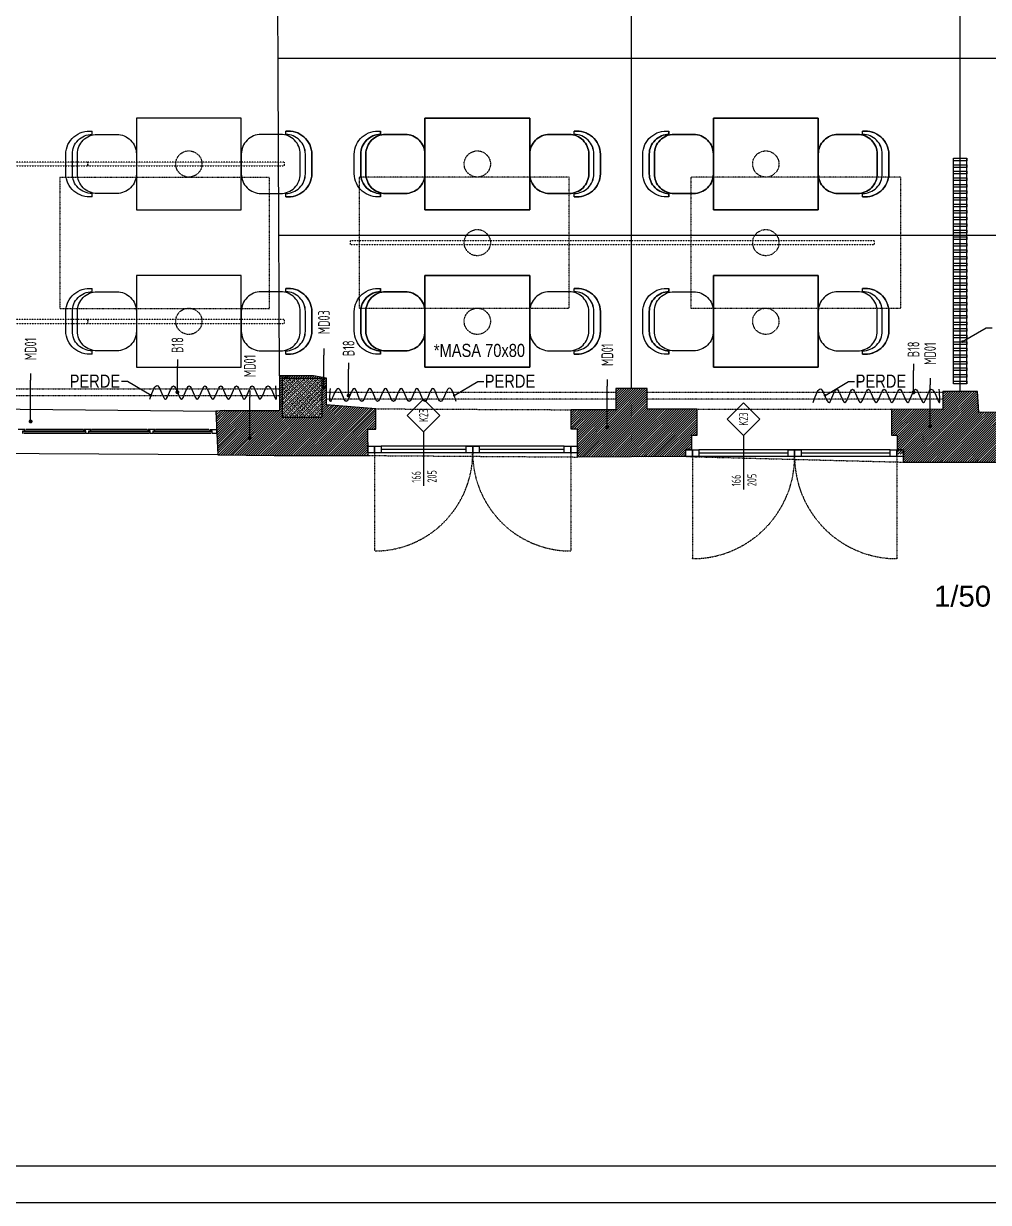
# Model space of a CAD drawing. Header units: millimetres. Extents: x 1322 to 4174, y 1889 to 3847.
# Drawn here: x 2381 to 3117, y 1889 to 2788 of the extents above; entities that cross this region are included whole.
import ezdxf
from ezdxf.enums import TextEntityAlignment as Align

# ---------------------------------------------------------------- set-up
doc = ezdxf.new("R2010")
doc.units = ezdxf.units.MM
doc.linetypes.add('DOT2', pattern=[0.125, 0, -0.125])
doc.linetypes.add('HIDDEN2', pattern=[0.1875, 0.125, -0.0625])
for name, color, linetype in [('elev3', 8, 'Continuous'), ('elev_floor', 197, 'Continuous'), ('frame', 43, 'Continuous'), ('furn', 146, 'Continuous'), ('glass', 1, 'Continuous'), ('hatch', 137, 'Continuous'), ('hatch_conc', 223, 'Continuous'), ('hatch_floor', 197, 'Continuous'), ('layout', 11, 'Continuous'), ('luminaire', 41, 'Continuous'), ('mat_metal', 122, 'Continuous'), ('str_conc', 6, 'Continuous'), ('symbol_no', 12, 'Continuous'), ('text_material', 12, 'Continuous'), ('trace-up', 7, 'DOT2'), ('trace_down', 8, 'HIDDEN2'), ('trace_up', 7, 'DOT2'), ('wall', 4, 'Continuous')]:
    doc.layers.add(name, color=color, linetype=linetype)
doc.styles.add('antet', font='arial.ttf')
doc.styles.add('dim', font='simplex.shx', dxfattribs={"width": 0.7})
doc.styles.add('text2', font='arial.ttf', dxfattribs={"width": 0.8})
doc.styles.add('text3', font='geniso.shx', dxfattribs={"width": 0.7})
doc.dimstyles.new('1_100', dxfattribs={"dimtxt": 18, "dimasz": 6, "dimexe": 6, "dimexo": 0, "dimgap": 2, "dimtad": 0, "dimdec": 1, "dimrnd": 0.5, "dimzin": 11, "dimtxsty": 'dim', "dimblk": 'DOT', "dimcen": 3, "dimdle": 1.25, "dimclrt": 2, "dimadec": 0, "dimazin": 0, "dimtfac": 1.25, "dimtdec": 1, "dimtix": 1, "dimtofl": 0, "dimtmove": 1, "dimatfit": 3, "dimldrblk": 'DOT', "dimfxl": 20, "dimfxlon": 1, "dimtolj": 1, "dimtzin": 0, "dimarcsym": 0})
pattern_1 = [(44.99999999, (-1000534.4589, -169022.946), (-0.8980256119, 0.8980256123), [])]

# ---------------------------------------------------------------- blocks, each defined once
blk = doc.blocks.new('bartabure')
at = {"layer": 'furn'}
for p, q in [((-25, 33.87), (-22.5, 33.87)), ((22.5, 33.87), (25, 33.87))]:
    blk.add_line(p, q, dxfattribs=at)
for points in [[(-25, 33.87, -0.440849), (-7.5, 53.87), (7.5, 53.87, -0.440849), (25, 33.87)], [(-22.5, 33.87, -0.414214), (-7.5, 48.87), (7.5, 48.87, -0.414214), (22.5, 33.87)]]:
    blk.add_lwpolyline(points, format="xyb", dxfattribs=at)
blk.add_lwpolyline([(-7.5, 45), (7.5, 45, -0.414214), (22.5, 30), (22.5, 15, -0.414214), (7.5, 0), (-7.5, 0, -0.414214), (-22.5, 15), (-22.5, 30, -0.414214)], format="xyb", close=True, dxfattribs=at)
blk = doc.blocks.new('MASA')
at = {"layer": 'furn', "ltscale": 0.5}
blk.add_lwpolyline([(1002282.84, 171568.8), (1002362.84, 171568.8), (1002362.84, 171638.8), (1002282.84, 171638.8)], close=True, dxfattribs=at)
at = {"layer": 'furn', "rotation": 90}
blk.add_blockref('bartabure', (1002282.84, 171603.8), dxfattribs=at)
at = {"layer": 'furn', "xscale": -1, "rotation": 270}
blk.add_blockref('bartabure', (1002362.84, 171603.8), dxfattribs=at)
blk = doc.blocks.new('*U5')
blk.add_line((0, 0), (-82.5, 0))
blk.add_lwpolyline([(0, 0), (25, 25), (50, 0), (25, -25)], close=True)
at = {"color": 7, "style": 'text3', "width": 0.7}
for tag, p in [('100', (-77.5, 0)), ('220', (-77.5, -24))]:
    blk.add_attdef(tag, text='', height=14, dxfattribs=at).set_placement(p, align=Align.BOTTOM_LEFT)
blk.add_attdef('K00', text='', height=14, dxfattribs=at).set_placement((25, 0), align=Align.MIDDLE_CENTER)
blk = doc.blocks.new('_Dot')
at = {"color": 0, "linetype": 'ByBlock', "lineweight": -2}
blk.add_line((-0.5, 0), (-1, 0), dxfattribs=at)
at = {"color": 0, "linetype": 'ByBlock', "const_width": 0.5}
blk.add_lwpolyline([(-0.25, 0, 1), (0.25, 0, 1)], format="xyb", close=True, dxfattribs=at)
blk = doc.blocks.new('*U37')
at = {"color": 9}
blk.add_line((44, -12.5), (54, -12.5), dxfattribs=at)
at = {"style": 'text3', "width": 0.7}
blk.add_attdef('D01', text='', height=18, dxfattribs=at).set_placement((22, -12.5), align=Align.MIDDLE)
at = {"color": 9}
blk.add_leader([(103.2, -12.5), (59, -12.5), (54, -12.5)], dimstyle='1_100', override={"dimgap": 2, "dimtad": 0, "dimldrblk": 'Dot'}, dxfattribs=at)
blk = doc.blocks.new('*U24')
at = {"color": 9}
blk.add_line((44, -12.5), (54, -12.5), dxfattribs=at)
at = {"style": 'text3', "width": 0.7}
blk.add_attdef('D01', text='', height=18, dxfattribs=at).set_placement((22, -12.5), align=Align.MIDDLE)
at = {"color": 9}
blk.add_leader([(116.9, -12.5), (59, -12.5), (54, -12.5)], dimstyle='1_100', override={"dimgap": 2, "dimtad": 0, "dimldrblk": 'Dot'}, dxfattribs=at)
blk = doc.blocks.new('*U33')
at = {"color": 9}
blk.add_line((0, -12.5), (-10, -12.5), dxfattribs=at)
at = {"style": 'text3', "width": 0.7}
blk.add_attdef('D01', text='', height=18, dxfattribs=at).set_placement((22, -12.5), align=Align.MIDDLE)
at = {"color": 9}
blk.add_leader([(-50, -12.5), (-15, -12.5), (-10, -12.5)], dimstyle='1_100', override={"dimgap": 2, "dimtad": 0, "dimldrblk": 'Dot'}, dxfattribs=at)
blk = doc.blocks.new('*U34')
at = {"color": 9}
blk.add_line((0, -12.5), (-10, -12.5), dxfattribs=at)
at = {"style": 'text3', "width": 0.7}
blk.add_attdef('D01', text='', height=18, dxfattribs=at).set_placement((22, -12.5), align=Align.MIDDLE)
at = {"color": 9}
blk.add_leader([(-43.5, -12.5), (-15, -12.5), (-10, -12.5)], dimstyle='1_100', override={"dimgap": 2, "dimtad": 0, "dimldrblk": 'Dot'}, dxfattribs=at)

msp = doc.modelspace()

# ---------------------------------------------------------------- hatches: boundary and pattern name
at = {"layer": 'hatch'}
h = msp.add_hatch(dxfattribs=at)
h.set_pattern_fill('ANSI31', color=256, scale=0.4, style=0)
h.set_pattern_definition(pattern_1)
h.paths.add_polyline_path([(2576.49, 2519.37), (2576.44, 2509.04), (2576.44, 2492.95), (2576.44, 2458.47), (2612.33, 2458.48), (2612.33, 2497.05), (2612.33, 2517.38), (2602.37, 2519.37)])
h.paths.add_polyline_path([(2578.78, 2487.52), (2578.78, 2517.52), (2608.78, 2517.52), (2608.78, 2487.52)], flags=16)
h = msp.add_hatch(dxfattribs=at)
h.set_pattern_fill('ANSI31', color=256, scale=0.4, style=0)
h.set_pattern_definition(pattern_1)
h.paths.add_polyline_path([(2856.89, 2457.59), (2856.89, 2493.81), (2856.89, 2509.58), (2832.85, 2509.58), (2832.85, 2493.39), (2832.85, 2457.48)])
h.paths.add_polyline_path([(3109.77, 2453.44), (3109.77, 2491.51), (3108.66, 2507.27), (3082.37, 2507.27), (3082.37, 2493.63), (3082.37, 2453.44)])
h = msp.add_hatch(dxfattribs=at)
h.set_pattern_fill('ANSI31', color=256, scale=0.4, style=0)
h.set_pattern_definition(pattern_1)
h.paths.add_polyline_path([(2576.44, 2492.95), (2534.05, 2492.95), (2527.81, 2492.34), (2529.25, 2459.05), (2572.26, 2458.47), (2576.44, 2458.47)])
h = msp.add_hatch(dxfattribs=at)
h.set_pattern_fill('ANSI31', color=256, scale=0.4, style=0)
h.set_pattern_definition(pattern_1)
h.paths.add_polyline_path([(2649.94, 2494.07), (2612.33, 2497.05), (2612.33, 2458.48), (2643.88, 2458.48), (2643.77, 2478.53), (2649.94, 2478.53)])
h = msp.add_hatch(dxfattribs=at)
h.set_pattern_fill('ANSI31', color=256, scale=0.4, style=0)
h.set_pattern_definition(pattern_1)
h.paths.add_polyline_path([(2832.85, 2493.39), (2798.81, 2493.39), (2798.81, 2478.53), (2803.56, 2478.53), (2803.56, 2457.34), (2832.85, 2457.48)])
h = msp.add_hatch(dxfattribs=at)
h.set_pattern_fill('ANSI31', color=256, scale=0.4, style=0)
h.set_pattern_definition(pattern_1)
h.paths.add_polyline_path([(2894.98, 2493.81), (2856.89, 2493.81), (2856.89, 2457.59), (2886.27, 2457.72), (2886.27, 2463.21), (2890.77, 2463.21), (2890.87, 2473.89), (2894.98, 2473.89)])
h = msp.add_hatch(dxfattribs=at)
h.set_pattern_fill('ANSI31', color=256, scale=0.4, style=0)
h.set_pattern_definition(pattern_1)
h.paths.add_polyline_path([(3082.37, 2493.63), (3043.15, 2493.78), (3043.15, 2473.89), (3047.71, 2473.89), (3047.71, 2459.61), (3052.21, 2459.61), (3052.21, 2456.95), (3052.21, 2453.44), (3082.37, 2453.44)])
h = msp.add_hatch(dxfattribs=at)
h.set_pattern_fill('ANSI31', color=256, scale=0.4, style=0)
h.set_pattern_definition(pattern_1)
h.paths.add_polyline_path([(3141.75, 2490.93), (3109.77, 2491.51), (3109.77, 2453.44), (3132.5, 2453.44), (3132.5, 2462.05), (3141.34, 2462.05)])
at = {"layer": 'hatch_conc'}
h = msp.add_hatch(dxfattribs=at)
h.set_pattern_fill('ANSI33', color=256, scale=0.4, style=0)
h.set_pattern_definition([(45, (-1000534.459, -169022.946), (-1.796051224, 1.7960512246), []), (45, (-1000532.6628, -169022.946), (-1.796051224, 1.7960512246), [1.27, -0.635])])
h.paths.add_polyline_path([(2608.78, 2517.52), (2608.78, 2487.52), (2578.78, 2487.52), (2578.78, 2517.52)], flags=17)

# ---------------------------------------------------------------- linework, layer by layer
for points in [[(1403.94, 1888.84), (4173.94, 1888.84), (4173.94, 3847.42), (1403.94, 3847.42)], [(1459.9, 1916.81), (4145.96, 1916.81), (4145.96, 3819.44), (1459.9, 3819.44)]]:
    msp.add_lwpolyline(points, close=True)
at = {"layer": 'elev3', "ltscale": 0.5}
for p, q in [((2793.56, 2465.54), (2653.82, 2465.54)), ((2793.56, 2460.54), (2653.82, 2460.54)), ((3042.21, 2462.79), (2896.27, 2462.79)), ((3042.21, 2457.79), (2896.27, 2457.79))]:
    msp.add_line(p, q, dxfattribs=at)
for points in [[(3090.51, 2513.27), (3090.51, 2685.27)], [(3100.51, 2513.27), (3100.51, 2685.27)]]:
    msp.add_lwpolyline(points, dxfattribs=at)
at = {"layer": 'elev3', "ltscale": 0.5, "extrusion": (0, 0, -1)}
for points in [[(-2204.26, 2495.65), (-2527.81, 2492.34)], [(-2529.25, 2459.05), (-1847.58, 2462.84)], [(-2529.25, 2459.05), (-1847.58, 2462.84)]]:
    msp.add_lwpolyline(points, dxfattribs=at)
at = {"layer": 'elev3', "extrusion": (0, 0, -1)}
for points in [[(-2428.11, 2475.21), (-2381.28, 2475.21)], [(-2426.57, 2478.21), (-2383.04, 2478.21)], [(-2477.09, 2475.21), (-2431.43, 2475.21)], [(-2475.55, 2478.21), (-2432.91, 2478.21)], [(-2524.08, 2475.21), (-2480.41, 2475.21)], [(-2522.54, 2478.21), (-2481.89, 2478.21)]]:
    msp.add_lwpolyline(points, dxfattribs=at)
at = {"layer": 'elev_floor'}
for points in [[(2844.87, 2509.58), (2844.87, 2875.1)], [(3095.51, 2507.27), (3095.51, 2872.78)], [(2576.49, 2519.37), (2574.91, 2865.16)], [(2575.38, 2761.54), (3342.42, 2761.54)], [(2576, 2626.54), (3342.42, 2626.54)]]:
    msp.add_lwpolyline(points, dxfattribs=at)
at = {"layer": 'frame', "extrusion": (-2.09896e-05, 6.45278e-08, 1)}
for p, q in [((2643.83, 2460.54), (2643.83, 2465.54)), ((2643.83, 2465.54), (2648.83, 2465.54)), ((2648.83, 2465.54), (2648.83, 2460.54)), ((2648.83, 2460.54), (2648.83, 2465.54)), ((2648.83, 2465.54), (2653.83, 2465.54)), ((2653.83, 2465.54), (2653.83, 2460.54)), ((2718.7, 2460.54), (2718.7, 2465.54)), ((2718.7, 2465.54), (2723.7, 2465.54)), ((2723.7, 2465.54), (2723.7, 2460.54)), ((2723.7, 2460.54), (2723.7, 2465.54)), ((2723.7, 2465.54), (2728.7, 2465.54)), ((2728.7, 2465.54), (2728.7, 2460.54)), ((2793.57, 2460.54), (2793.57, 2465.54)), ((2793.57, 2465.54), (2798.57, 2465.54)), ((2798.57, 2465.54), (2798.57, 2460.54)), ((2798.57, 2460.54), (2798.57, 2465.54)), ((2798.57, 2465.54), (2803.57, 2465.54)), ((2803.57, 2465.54), (2803.57, 2460.54)), ((2648.83, 2460.54), (2643.83, 2460.54)), ((2653.83, 2460.54), (2648.83, 2460.54)), ((2723.7, 2460.54), (2718.7, 2460.54)), ((2728.7, 2460.54), (2723.7, 2460.54)), ((2798.57, 2460.54), (2793.57, 2460.54)), ((2803.57, 2460.54), (2798.57, 2460.54)), ((2886.27, 2457.79), (2886.27, 2462.79)), ((2886.27, 2462.79), (2891.27, 2462.79)), ((2891.27, 2457.79), (2886.27, 2457.79)), ((2891.27, 2462.79), (2891.27, 2457.79)), ((2891.27, 2457.79), (2891.27, 2462.79)), ((2891.27, 2462.79), (2896.27, 2462.79)), ((2896.27, 2457.79), (2891.27, 2457.79)), ((2896.27, 2462.79), (2896.27, 2457.79)), ((2964.24, 2457.79), (2964.24, 2462.79)), ((2964.24, 2462.79), (2969.24, 2462.79)), ((2969.24, 2457.79), (2964.24, 2457.79)), ((2969.24, 2462.79), (2969.24, 2457.79)), ((2969.24, 2457.79), (2969.24, 2462.79)), ((2969.24, 2462.79), (2974.24, 2462.79)), ((2974.24, 2457.79), (2969.24, 2457.79)), ((2974.24, 2462.79), (2974.24, 2457.79)), ((3042.22, 2457.79), (3042.22, 2462.79)), ((3042.22, 2462.79), (3047.22, 2462.79)), ((3047.22, 2457.79), (3042.22, 2457.79)), ((3047.22, 2462.79), (3047.22, 2457.79)), ((3047.22, 2457.79), (3047.22, 2462.79)), ((3047.22, 2462.79), (3052.22, 2462.79)), ((3052.22, 2457.79), (3047.22, 2457.79)), ((3052.22, 2462.79), (3052.22, 2457.79))]:
    msp.add_line(p, q, dxfattribs=at)
at = {"layer": 'furn', "ltscale": 0.5}
for points in [[(2477.54, 2501.54), (2483.54, 2511.54), (2489.54, 2501.54), (2495.54, 2511.54), (2501.54, 2501.54), (2507.54, 2511.54), (2513.54, 2501.54), (2519.54, 2511.54), (2525.54, 2501.54), (2531.54, 2511.54), (2537.54, 2501.54), (2543.54, 2511.54), (2549.54, 2501.54), (2555.54, 2511.54), (2561.54, 2501.54), (2567.54, 2511.54), (2573.54, 2501.54), (2573.54, 2511.54)], [(2711.22, 2499.71), (2705.22, 2509.71), (2699.22, 2499.71), (2693.22, 2509.71), (2687.22, 2499.71), (2681.22, 2509.71), (2675.22, 2499.71), (2669.22, 2509.71), (2663.22, 2499.71), (2657.22, 2509.71), (2651.22, 2499.71), (2645.22, 2509.71), (2639.22, 2499.71), (2633.22, 2509.71), (2627.22, 2499.71), (2621.22, 2509.71), (2615.22, 2499.71), (2615.22, 2509.71)], [(2983.47, 2498.99), (2989.47, 2508.99), (2995.47, 2498.99), (3001.47, 2508.99), (3007.47, 2498.99), (3013.47, 2508.99), (3019.47, 2498.99), (3025.47, 2508.99), (3031.47, 2498.99), (3037.47, 2508.99), (3043.47, 2498.99), (3049.47, 2508.99), (3055.47, 2498.99), (3061.47, 2508.99), (3067.47, 2498.99), (3073.47, 2508.99), (3079.47, 2498.99), (3079.47, 2508.99)]]:
    msp.add_spline(points, degree=3, dxfattribs=at)
at = {"layer": 'glass', "ltscale": 0.5}
for p, q in [((2718.69, 2463.04), (2653.82, 2463.04)), ((2793.56, 2463.04), (2728.69, 2463.04)), ((2964.24, 2460.29), (2896.27, 2460.29)), ((3042.21, 2460.29), (2974.24, 2460.29))]:
    msp.add_line(p, q, dxfattribs=at)
at = {"layer": 'glass', "extrusion": (0, 0, -1)}
for points in [[(-2380.73, 2476.71), (-2428.67, 2476.71)], [(-2382.16, 2477.21), (-2427.26, 2477.21)], [(-2430.97, 2476.71), (-2477.65, 2476.71)], [(-2432.39, 2477.21), (-2476.24, 2477.21)], [(-2479.95, 2476.71), (-2524.98, 2476.71)], [(-2481.37, 2477.21), (-2523.45, 2477.21)]]:
    msp.add_lwpolyline(points, dxfattribs=at)
at = {"layer": 'hatch_floor', "linetype": 'ByBlock'}
for points in [[(2687.25, 2715.85), (2767.25, 2715.85), (2767.25, 2645.85), (2687.25, 2645.85)], [(2987.25, 2715.85), (2987.25, 2645.85), (2907.25, 2645.85), (2907.25, 2715.85)], [(2687.25, 2595.85), (2767.25, 2595.85), (2767.25, 2525.85), (2687.25, 2525.85)], [(2907.25, 2525.85), (2907.25, 2595.85), (2987.25, 2595.85), (2987.25, 2525.85)]]:
    msp.add_lwpolyline(points, close=True, dxfattribs=at)
for points in [[(2596.11, 2673.35), (2596.11, 2688.35, 0.414214), (2581.11, 2703.35), (2581.11, 2705.85, -0.440849), (2601.11, 2688.35), (2601.11, 2673.35, -0.440849), (2581.11, 2655.85), (2581.11, 2658.35, 0.414214)], [(2633.38, 2673.35), (2633.38, 2688.35, -0.440849), (2653.38, 2705.85), (2653.38, 2703.35, 0.414214), (2638.38, 2688.35), (2638.38, 2673.35, 0.414214), (2653.38, 2658.35), (2653.38, 2655.85, -0.440849)], [(2672.25, 2658.35, 0.414214), (2687.25, 2673.35), (2687.25, 2688.35, 0.414214), (2672.25, 2703.35), (2657.25, 2703.35, 0.414214), (2642.25, 2688.35), (2642.25, 2673.35, 0.414214), (2657.25, 2658.35)], [(2767.25, 2673.35), (2767.25, 2688.35, -0.414214), (2782.25, 2703.35), (2797.25, 2703.35, -0.414214), (2812.25, 2688.35), (2812.25, 2673.35, -0.414214), (2797.25, 2658.35), (2782.25, 2658.35, -0.414214)], [(2816.11, 2673.35), (2816.11, 2688.35, 0.414214), (2801.11, 2703.35), (2801.11, 2705.85, -0.440849), (2821.11, 2688.35), (2821.11, 2673.35, -0.440849), (2801.11, 2655.85), (2801.11, 2658.35, 0.414214)], [(2873.38, 2705.85), (2873.38, 2703.35, 0.414214), (2858.38, 2688.35), (2858.38, 2673.35, 0.414214), (2873.38, 2658.35), (2873.38, 2655.85, -0.440849), (2853.38, 2673.35), (2853.38, 2688.35, -0.440849)], [(2907.25, 2688.35, 0.414214), (2892.25, 2703.35), (2877.25, 2703.35, 0.414214), (2862.25, 2688.35), (2862.25, 2673.35, 0.414214), (2877.25, 2658.35), (2892.25, 2658.35, 0.414214), (2907.25, 2673.35)], [(3017.25, 2658.35), (3002.25, 2658.35, -0.414214), (2987.25, 2673.35), (2987.25, 2688.35, -0.414214), (3002.25, 2703.35), (3017.25, 2703.35, -0.414214), (3032.25, 2688.35), (3032.25, 2673.35, -0.414214)], [(3021.11, 2703.35), (3021.11, 2705.85, -0.440849), (3041.11, 2688.35), (3041.11, 2673.35, -0.440849), (3021.11, 2655.85), (3021.11, 2658.35, 0.414214), (3036.11, 2673.35), (3036.11, 2688.35, 0.414214)], [(2581.11, 2535.85), (2581.11, 2538.35, 0.414214), (2596.11, 2553.35), (2596.11, 2568.35, 0.414214), (2581.11, 2583.35), (2581.11, 2585.85, -0.440849), (2601.11, 2568.35), (2601.11, 2553.35, -0.440849)], [(2633.38, 2553.35), (2633.38, 2568.35, -0.440849), (2653.38, 2585.85), (2653.38, 2583.35, 0.414214), (2638.38, 2568.35), (2638.38, 2553.35, 0.414214), (2653.38, 2538.35), (2653.38, 2535.85, -0.440849)], [(2672.25, 2538.35, 0.414214), (2687.25, 2553.35), (2687.25, 2568.35, 0.414214), (2672.25, 2583.35), (2657.25, 2583.35, 0.414214), (2642.25, 2568.35), (2642.25, 2553.35, 0.414214), (2657.25, 2538.35)], [(2797.25, 2538.35, 0.414214), (2812.25, 2553.35), (2812.25, 2568.35, 0.414214), (2797.25, 2583.35), (2782.25, 2583.35, 0.414214), (2767.25, 2568.35), (2767.25, 2553.35, 0.414214), (2782.25, 2538.35)], [(2816.11, 2553.35), (2816.11, 2568.35, 0.414214), (2801.11, 2583.35), (2801.11, 2585.85, -0.440849), (2821.11, 2568.35), (2821.11, 2553.35, -0.440849), (2801.11, 2535.85), (2801.11, 2538.35, 0.414214)], [(2873.38, 2585.85), (2873.38, 2583.35, 0.414214), (2858.38, 2568.35), (2858.38, 2553.35, 0.414214), (2873.38, 2538.35), (2873.38, 2535.85, -0.440849), (2853.38, 2553.35), (2853.38, 2568.35, -0.440849)], [(2892.25, 2538.35), (2877.25, 2538.35, -0.414214), (2862.25, 2553.35), (2862.25, 2568.35, -0.414214), (2877.25, 2583.35), (2892.25, 2583.35, -0.414214), (2907.25, 2568.35), (2907.25, 2553.35, -0.414214)], [(2987.25, 2553.35, 0.414214), (3002.25, 2538.35), (3017.25, 2538.35, 0.414214), (3032.25, 2553.35), (3032.25, 2568.35, 0.414214), (3017.25, 2583.35), (3002.25, 2583.35, 0.414214), (2987.25, 2568.35)], [(3021.11, 2535.85), (3021.11, 2538.35, 0.414214), (3036.11, 2553.35), (3036.11, 2568.35, 0.414214), (3021.11, 2583.35), (3021.11, 2585.85, -0.440849), (3041.11, 2568.35), (3041.11, 2553.35, -0.440849)]]:
    msp.add_lwpolyline(points, format="xyb", close=True, dxfattribs=at)
at = {"layer": 'luminaire', "linetype": 'DOT2'}
for points in [[(2130.24, 2679.35), (2430.24, 2679.35), (2430.24, 2682.35), (2130.24, 2682.35)], [(2430.24, 2679.35), (2580.24, 2679.35), (2580.24, 2682.35), (2430.24, 2682.35)], [(2630.24, 2619.35), (3030.24, 2619.35), (3030.24, 2622.35), (2630.24, 2622.35)], [(2130.24, 2559.27), (2430.24, 2559.27), (2430.24, 2562.27), (2130.24, 2562.27)], [(2430.24, 2559.27), (2580.24, 2559.27), (2580.24, 2562.27), (2430.24, 2562.27)]]:
    msp.add_lwpolyline(points, close=True, dxfattribs=at)
at = {"layer": 'luminaire', "linetype": 'DOT2', "ltscale": 0.5}
for centre in [(2507.25, 2680.85), (2727.25, 2620.85), (2947.25, 2620.85), (2507.25, 2560.85)]:
    msp.add_circle(centre, 10, dxfattribs=at)
at = {"layer": 'mat_metal', "ltscale": 0.5}
for points in [[(3100.51, 2683.27), (3090.51, 2683.27), (3090.51, 2685.27), (3100.51, 2685.27)], [(3100.51, 2678.27), (3090.51, 2678.27), (3090.51, 2680.27), (3100.51, 2680.27)], [(3100.51, 2673.27), (3090.51, 2673.27), (3090.51, 2675.27), (3100.51, 2675.27)], [(3100.51, 2668.27), (3090.51, 2668.27), (3090.51, 2670.27), (3100.51, 2670.27)], [(3100.51, 2663.27), (3090.51, 2663.27), (3090.51, 2665.27), (3100.51, 2665.27)], [(3100.51, 2658.27), (3090.51, 2658.27), (3090.51, 2660.27), (3100.51, 2660.27)], [(3100.51, 2653.27), (3090.51, 2653.27), (3090.51, 2655.27), (3100.51, 2655.27)], [(3100.51, 2648.27), (3090.51, 2648.27), (3090.51, 2650.27), (3100.51, 2650.27)], [(3100.51, 2643.27), (3090.51, 2643.27), (3090.51, 2645.27), (3100.51, 2645.27)], [(3100.51, 2638.27), (3090.51, 2638.27), (3090.51, 2640.27), (3100.51, 2640.27)], [(3100.51, 2633.27), (3090.51, 2633.27), (3090.51, 2635.27), (3100.51, 2635.27)], [(3100.51, 2628.27), (3090.51, 2628.27), (3090.51, 2630.27), (3100.51, 2630.27)], [(3100.51, 2623.27), (3090.51, 2623.27), (3090.51, 2625.27), (3100.51, 2625.27)], [(3100.51, 2618.27), (3090.51, 2618.27), (3090.51, 2620.27), (3100.51, 2620.27)], [(3100.51, 2613.27), (3090.51, 2613.27), (3090.51, 2615.27), (3100.51, 2615.27)], [(3100.51, 2608.27), (3090.51, 2608.27), (3090.51, 2610.27), (3100.51, 2610.27)], [(3100.51, 2603.27), (3090.51, 2603.27), (3090.51, 2605.27), (3100.51, 2605.27)], [(3100.51, 2598.27), (3090.51, 2598.27), (3090.51, 2600.27), (3100.51, 2600.27)], [(3100.51, 2593.27), (3090.51, 2593.27), (3090.51, 2595.27), (3100.51, 2595.27)], [(3100.51, 2588.27), (3090.51, 2588.27), (3090.51, 2590.27), (3100.51, 2590.27)], [(3100.51, 2583.27), (3090.51, 2583.27), (3090.51, 2585.27), (3100.51, 2585.27)], [(3100.51, 2578.27), (3090.51, 2578.27), (3090.51, 2580.27), (3100.51, 2580.27)], [(3100.51, 2573.27), (3090.51, 2573.27), (3090.51, 2575.27), (3100.51, 2575.27)], [(3100.51, 2568.27), (3090.51, 2568.27), (3090.51, 2570.27), (3100.51, 2570.27)], [(3100.51, 2563.27), (3090.51, 2563.27), (3090.51, 2565.27), (3100.51, 2565.27)], [(3100.51, 2558.27), (3090.51, 2558.27), (3090.51, 2560.27), (3100.51, 2560.27)], [(3100.51, 2553.27), (3090.51, 2553.27), (3090.51, 2555.27), (3100.51, 2555.27)], [(3100.51, 2548.27), (3090.51, 2548.27), (3090.51, 2550.27), (3100.51, 2550.27)], [(3100.51, 2543.27), (3090.51, 2543.27), (3090.51, 2545.27), (3100.51, 2545.27)], [(3100.51, 2538.27), (3090.51, 2538.27), (3090.51, 2540.27), (3100.51, 2540.27)], [(3100.51, 2533.27), (3090.51, 2533.27), (3090.51, 2535.27), (3100.51, 2535.27)], [(3100.51, 2528.27), (3090.51, 2528.27), (3090.51, 2530.27), (3100.51, 2530.27)], [(3100.51, 2523.27), (3090.51, 2523.27), (3090.51, 2525.27), (3100.51, 2525.27)], [(3100.51, 2518.27), (3090.51, 2518.27), (3090.51, 2520.27), (3100.51, 2520.27)], [(3100.51, 2513.27), (3090.51, 2513.27), (3090.51, 2515.27), (3100.51, 2515.27)]]:
    msp.add_lwpolyline(points, close=True, dxfattribs=at)
at = {"layer": 'mat_metal', "extrusion": (0, 0, -1)}
for points in [[(-2380.73, 2475.21), (-2380.73, 2475.21), (-2380.73, 2477.21), (-2382.16, 2477.21), (-2382.16, 2478.21), (-2377.03, 2478.21)], [(-2430.97, 2475.21), (-2430.97, 2475.21), (-2430.97, 2477.21), (-2432.39, 2477.21), (-2432.39, 2478.21), (-2427.26, 2478.21)], [(-2430.97, 2475.21), (-2428.67, 2475.21), (-2428.67, 2477.21), (-2427.26, 2477.21), (-2427.26, 2478.21)], [(-2479.95, 2475.21), (-2479.95, 2475.21), (-2479.95, 2477.21), (-2481.37, 2477.21), (-2481.37, 2478.21), (-2476.24, 2478.21)], [(-2479.95, 2475.21), (-2477.65, 2475.21), (-2477.65, 2477.21), (-2476.24, 2477.21), (-2476.24, 2478.21)], [(-2528.21, 2475.21), (-2524.98, 2475.21), (-2524.98, 2477.21), (-2523.45, 2477.21), (-2523.45, 2478.21), (-2528.21, 2478.21), (-2528.21, 2475.21)]]:
    msp.add_lwpolyline(points, dxfattribs=at)
at = {"layer": 'str_conc'}
msp.add_lwpolyline([(2608.78, 2517.52), (2608.78, 2487.52), (2578.78, 2487.52), (2578.78, 2517.52)], close=True, dxfattribs=at)
at = {"layer": 'trace-up', "ltscale": 0.5}
for points in [[(2408.82, 2570.62), (2568.82, 2570.62), (2568.82, 2670.62), (2408.82, 2670.62)], [(2637.19, 2570.85), (2797.19, 2570.85), (2797.19, 2670.85), (2637.19, 2670.85)], [(2890.16, 2570.85), (3050.16, 2570.85), (3050.16, 2670.85), (2890.16, 2670.85)]]:
    msp.add_lwpolyline(points, close=True, dxfattribs=at)
for points in [[(2204.26, 2509.23), (2576.44, 2509.23)], [(2204.26, 2504.23), (2576.44, 2504.23)], [(2832.85, 2506.49), (2612.33, 2506.49)], [(2832.85, 2501.49), (2612.33, 2501.49)], [(3082.37, 2506.49), (2856.89, 2506.49)], [(3082.37, 2501.49), (2856.89, 2501.49)]]:
    msp.add_lwpolyline(points, dxfattribs=at)
for centre in [(2507.25, 2680.85), (2727.25, 2680.85), (2947.25, 2680.85), (2507.25, 2560.85), (2727.25, 2560.85), (2947.25, 2560.85)]:
    msp.add_circle(centre, 10, dxfattribs=at)
at = {"layer": 'trace_down', "ltscale": 0.5}
for p, q in [((2648.82, 2460.54), (2648.82, 2385.67)), ((2798.56, 2460.54), (2798.56, 2385.67)), ((2891.27, 2457.79), (2891.27, 2379.82)), ((3047.21, 2457.79), (3047.21, 2379.82))]:
    msp.add_line(p, q, dxfattribs=at)
for centre, radius, start, end in [((2648.82, 2460.54), 74.87, 270, 360), ((2798.56, 2460.54), 74.87, 180, 270), ((2891.27, 2457.79), 77.97, 270, 360), ((3047.21, 2457.79), 77.97, 180, 270)]:
    msp.add_arc(centre, radius, start, end, dxfattribs=at)
at = {"layer": 'trace_up', "ltscale": 0.5, "extrusion": (0, 0, -1)}
for points in [[(-2649.94, 2494.07), (-2798.81, 2493.39)], [(-2894.98, 2493.81), (-3043.15, 2493.78)], [(-2643.88, 2458.48), (-2803.56, 2457.34)], [(-2886.27, 2457.72), (-3052.21, 2453.44)]]:
    msp.add_lwpolyline(points, dxfattribs=at)
at = {"layer": 'wall'}
for p, q in [((2576.44, 2519.37), (2576.44, 2492.95)), ((2602.37, 2519.37), (2576.49, 2519.37)), ((2534.05, 2492.95), (2576.44, 2492.95))]:
    msp.add_line(p, q, dxfattribs=at)
at = {"layer": 'wall', "extrusion": (0, 0, -1)}
for p, q in [((2612.33, 2517.38), (2602.37, 2519.37)), ((2612.33, 2497.05), (2612.33, 2517.38)), ((2856.89, 2509.58), (2832.85, 2509.58)), ((2832.85, 2509.58), (2832.85, 2493.39)), ((2856.89, 2493.81), (2856.89, 2509.58)), ((3108.66, 2507.27), (3082.37, 2507.27)), ((3082.37, 2507.27), (3082.37, 2493.63)), ((3109.77, 2491.51), (3108.66, 2507.27)), ((2534.05, 2492.95), (2527.81, 2492.34)), ((2527.81, 2492.34), (2529.25, 2459.05)), ((2649.94, 2494.07), (2612.33, 2497.05)), ((2649.94, 2478.53), (2649.94, 2494.07)), ((2798.81, 2478.53), (2798.81, 2493.39)), ((2832.85, 2493.39), (2798.81, 2493.39)), ((2894.98, 2493.81), (2856.89, 2493.81)), ((2894.98, 2473.89), (2894.98, 2493.81)), ((3082.37, 2493.63), (3043.15, 2493.78)), ((3043.15, 2493.78), (3043.15, 2473.89)), ((3141.75, 2490.93), (3109.77, 2491.51)), ((2643.88, 2458.48), (2643.77, 2478.53)), ((2643.77, 2478.53), (2649.94, 2478.53)), ((2803.56, 2478.53), (2798.81, 2478.53)), ((2803.56, 2457.34), (2803.56, 2478.53)), ((2890.77, 2463.21), (2890.87, 2473.89)), ((2890.87, 2473.89), (2894.98, 2473.89)), ((3043.15, 2473.89), (3047.71, 2473.89)), ((3047.71, 2462.79), (3047.71, 2473.89)), ((2529.25, 2459.05), (2572.26, 2458.47)), ((2572.26, 2458.47), (2643.88, 2458.48)), ((2886.27, 2457.72), (2803.56, 2457.34)), ((2886.27, 2457.72), (2886.27, 2463.21)), ((2886.27, 2463.21), (2890.77, 2463.21)), ((3052.21, 2462.79), (3047.71, 2462.79)), ((3052.21, 2456.95), (3052.21, 2462.79)), ((3052.21, 2453.44), (3052.21, 2456.95)), ((3052.21, 2453.44), (3132.5, 2453.44))]:
    msp.add_line(p, q, dxfattribs=at)

# ---------------------------------------------------------------- block references
at = {"layer": 'furn'}
for p in [(-999815.59, -168922.95), (-999595.59, -168922.95), (-999375.59, -168922.95), (-999815.59, -169042.95), (-999595.59, -169042.95), (-999375.59, -169042.95)]:
    msp.add_blockref('MASA', p, dxfattribs=at)
at = {"layer": 'symbol_no', "xscale": 0.5, "yscale": 0.5, "zscale": 0.5, "rotation": 90}
for p in [(2686.26, 2476.55), (2930.25, 2473.8)]:
    msp.add_blockref('*U5', p, dxfattribs=at).add_auto_attribs({'K00': 'K23', '220': '205', '100': '166'})
at = {"layer": 'text_material'}
ref = msp.add_blockref('*U37', (2604.03, 2562.04), dxfattribs=dict(at, xscale=-0.5, yscale=0.5, zscale=0.5, rotation=90))
ref.add_attrib('D01', 'MD03', dxfattribs={"layer": '0', "height": 9, "rotation": 90, "style": 'text3', "width": 0.7}).set_placement((2610.28, 2551.04), align=Align.MIDDLE_LEFT)
ref = msp.add_blockref('*U24', (2380.32, 2542.95), dxfattribs=dict(at, xscale=-0.5, yscale=0.5, zscale=0.5, rotation=90))
ref.add_attrib('D01', 'MD01', dxfattribs={"layer": '0', "height": 9, "rotation": 90, "style": 'text3', "width": 0.7}).set_placement((2386.57, 2548.33), align=Align.MIDDLE_RIGHT)
at = {"layer": 'text_material', "xscale": 0.5, "yscale": 0.5, "zscale": 0.5, "rotation": 90}
for name, p in [('*U33', (2492.25, 2531.75)), ('*U33', (2622.82, 2529.25)), ('*U34', (3053.61, 2528.43))]:
    msp.add_blockref(name, p, dxfattribs=at).add_auto_attribs({'D01': 'B18'})
at = {"layer": 'text_material'}
ref = msp.add_blockref('*U24', (2820.14, 2538.5), dxfattribs=dict(at, xscale=-0.5, yscale=0.5, zscale=0.5, rotation=90))
ref.add_attrib('D01', 'MD01', dxfattribs={"layer": '0', "height": 9, "rotation": 90, "style": 'text3', "width": 0.7}).set_placement((2826.39, 2543.88), align=Align.MIDDLE_RIGHT)
ref = msp.add_blockref('*U24', (3066.29, 2539.4), dxfattribs=dict(at, xscale=-0.5, yscale=0.5, zscale=0.5, rotation=90))
ref.add_attrib('D01', 'MD01', dxfattribs={"layer": '0', "height": 9, "rotation": 90, "style": 'text3', "width": 0.7}).set_placement((3072.54, 2544.78), align=Align.MIDDLE_RIGHT)
ref = msp.add_blockref('*U24', (2547.5, 2530.01), dxfattribs=dict(at, xscale=-0.5, yscale=0.5, zscale=0.5, rotation=90))
ref.add_attrib('D01', 'MD01', dxfattribs={"layer": '0', "height": 9, "rotation": 90, "style": 'text3', "width": 0.7}).set_placement((2553.75, 2535.39), align=Align.MIDDLE_RIGHT)

# ---------------------------------------------------------------- texts
at = {"layer": 'layout', "style": 'antet'}
msp.add_text('1/50 BÖLÜMSEL PLAN', height=16, dxfattribs=at).set_placement((3311.59, 2343.22), align=Align.RIGHT)
at = {"layer": 'text_material', "style": 'text2', "width": 0.8}
for s, p in [('*MASA 70x80', (2694.07, 2533.65)), ('PERDE', (2416.32, 2510.25)), ('PERDE', (2732.91, 2510.25)), ('PERDE', (3015.75, 2510.25))]:
    msp.add_text(s, height=10, dxfattribs=at).set_placement(p)

# ---------------------------------------------------------------- leaders
at = {"layer": 'text_material', "color": 9}
for points in [[(3097.22, 2545.39), (3115.21, 2555.92), (3119.78, 2555.92)], [(2478.42, 2504.39), (2460.43, 2514.93), (2455.86, 2514.93)], [(2709.58, 2504.39), (2727.58, 2514.93), (2732.15, 2514.93)], [(2992.42, 2504.39), (3010.42, 2514.93), (3014.99, 2514.93)]]:
    msp.add_leader(points, dimstyle='1_100', override={"dimasz": 2, "dimldrblk": 'Dot'}, dxfattribs=at)

doc.saveas('drawing.dxf')
